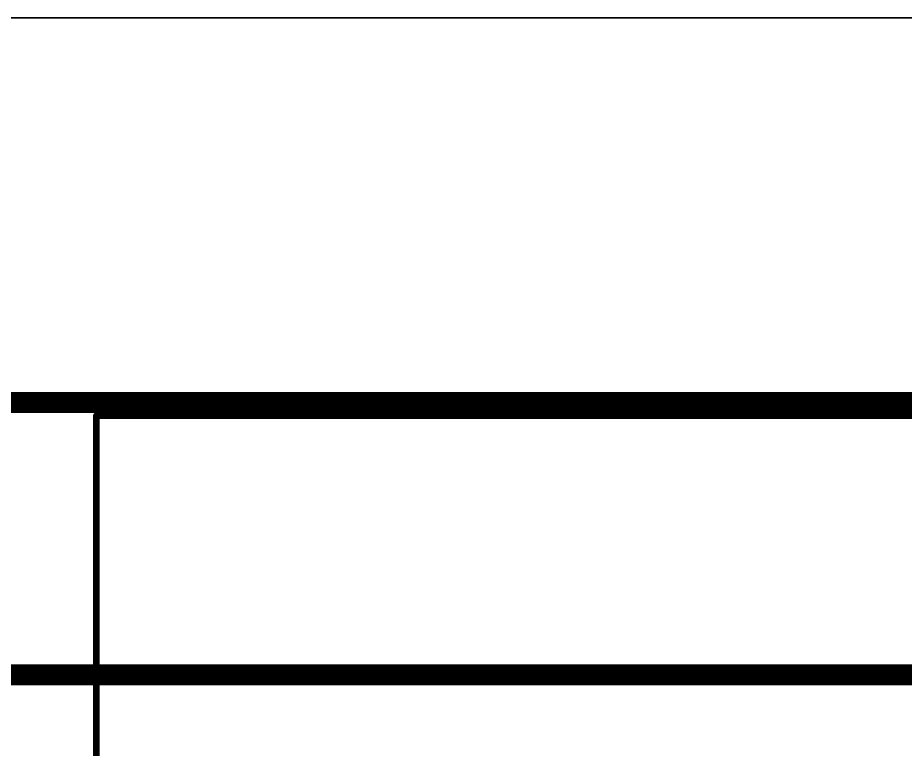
# Model space of a CAD drawing. Extents: x -2 to 110, y -6 to 68.
# Drawn here: x 26.66 to 43.95, y 53.24 to 67.5 of the extents above; entities that cross this region are included whole.
import ezdxf

# ---------------------------------------------------------------- set-up
doc = ezdxf.new("R2010")
doc.units = 0
for name, color, linetype in [('1', 22, 'CONTINUOUS'), ('16', 175, 'CONTINUOUS'), ('20', 190, 'CONTINUOUS'), ('52', 253, 'CONTINUOUS')]:
    doc.layers.add(name, color=color, linetype=linetype)

msp = doc.modelspace()

# ---------------------------------------------------------------- linework, layer by layer
at = {"layer": '1'}
msp.add_line((100.5, 67.5), (10, 67.5), dxfattribs=at)
at = {"layer": '1', "const_width": 0.4064}
for points in [[(16.5, 60), (66.29, 60)], [(25.47, 54.69), (58.67, 54.69)]]:
    msp.add_lwpolyline(points, dxfattribs=at)
at = {"layer": '16'}
msp.add_line((100.5, 67.5), (10, 67.5), dxfattribs=at)
at = {"layer": '20'}
msp.add_line((10, 67.5), (100.5, 67.5), dxfattribs=at)
at = {"layer": '52', "const_width": 0.0635}
for points in [[(28.19, 59.7718, 1), (28.19, 59.7082)], [(28.2218, 59.74, 1), (28.1583, 59.74)]]:
    msp.add_lwpolyline(points, format="xyb", dxfattribs=at)
at = {"layer": '52', "const_width": 0.127}
for points in [[(94.23, 59.74), (28.19, 59.74)], [(28.19, 59.74), (28.19, 8.94)]]:
    msp.add_lwpolyline(points, dxfattribs=at)

doc.saveas('drawing.dxf')
